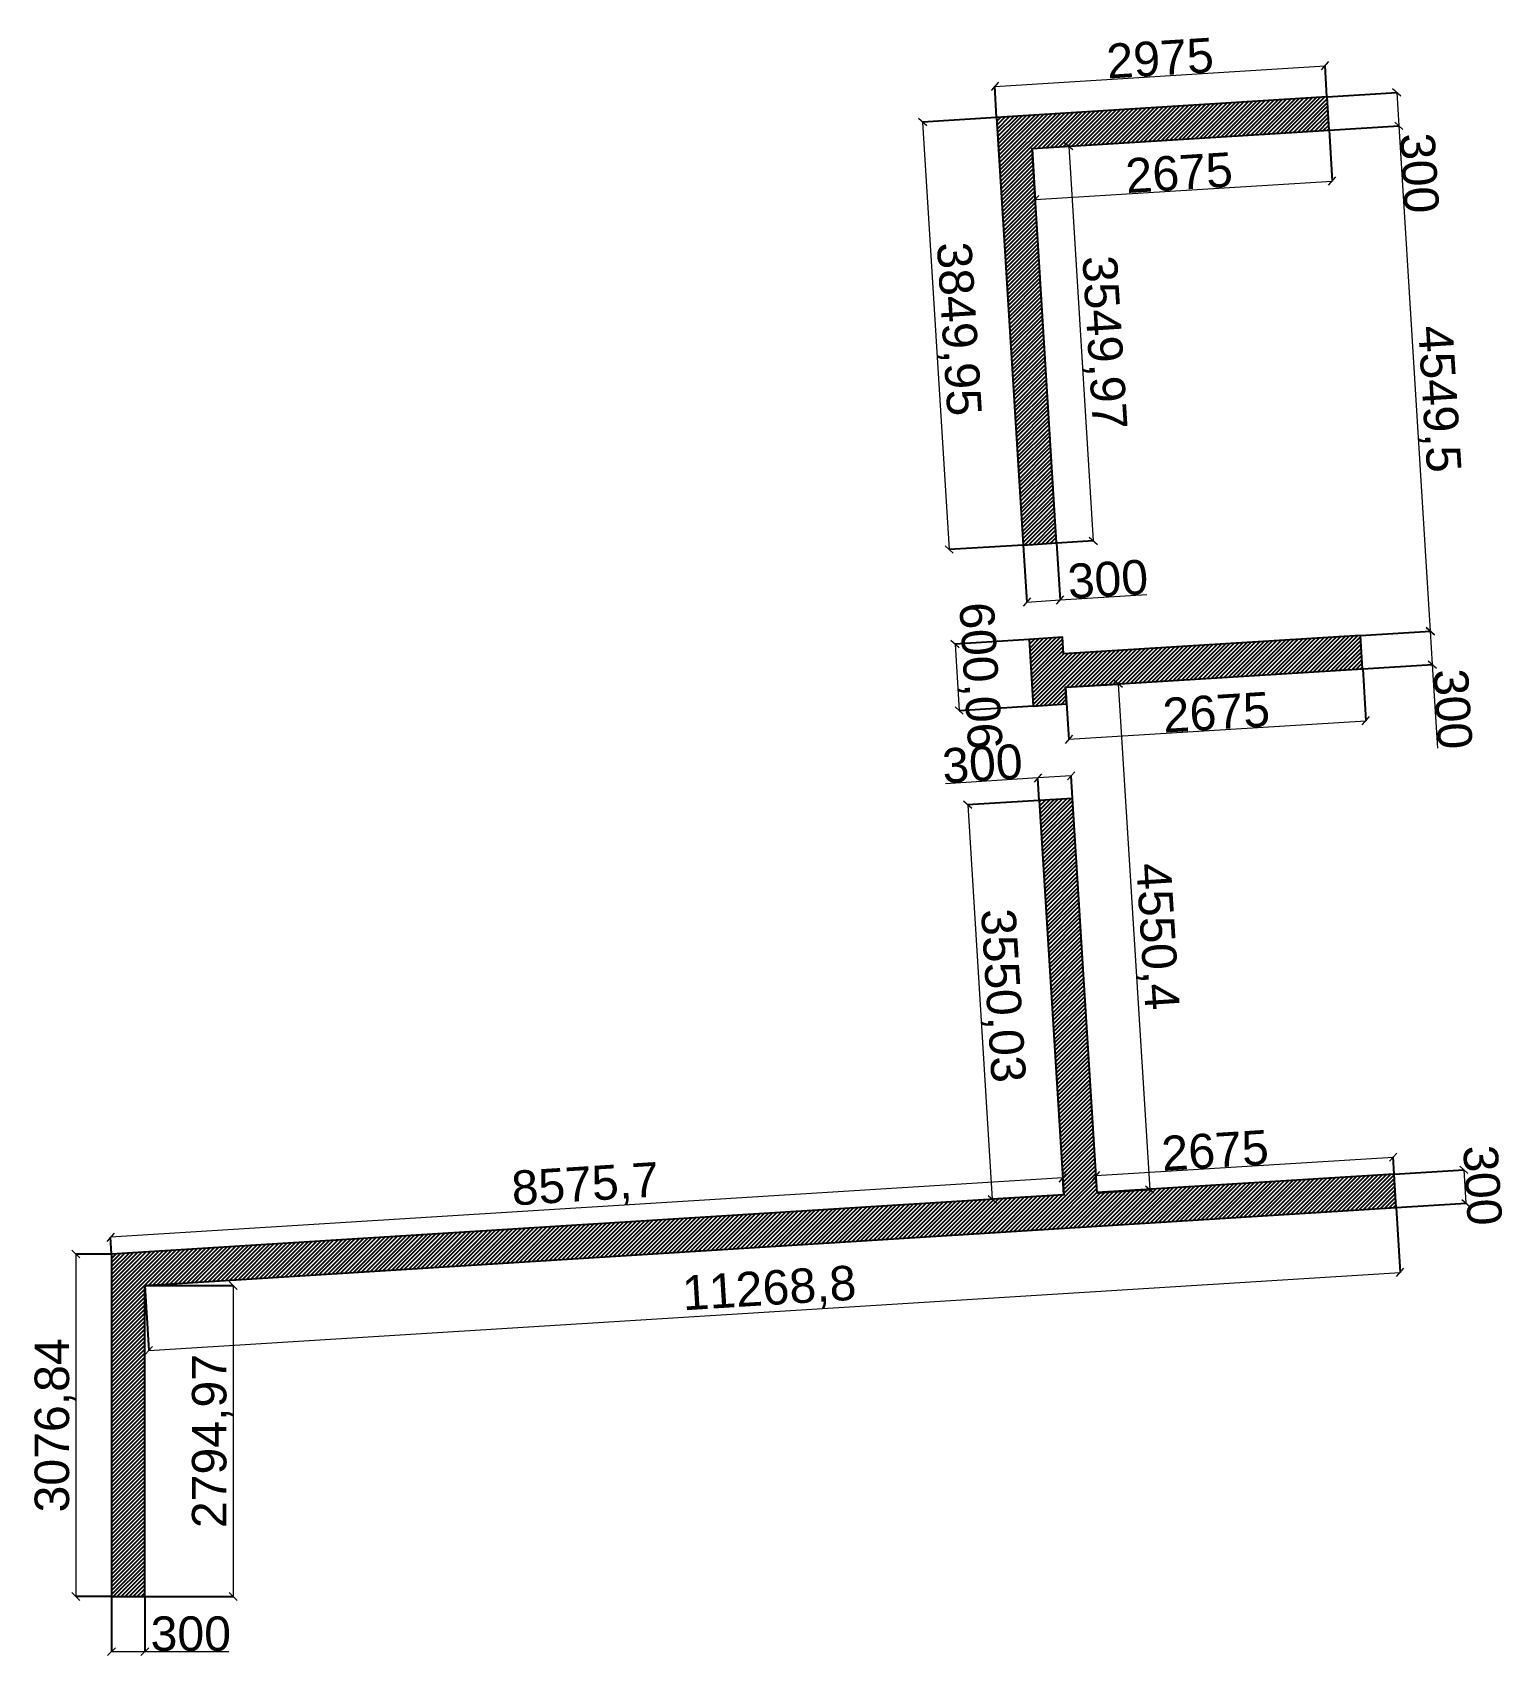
# Model space of a CAD drawing. Header units: millimetres. Extents: x -15337 to -2079, y 728 to 15322.
import ezdxf

# ---------------------------------------------------------------- set-up
doc = ezdxf.new("R2010")
doc.units = ezdxf.units.MM
doc.layers.add('Sub-surface drain', color=30, linetype='Continuous')
doc.styles.get("Standard").update_dxf_attribs({"font": 'arial.ttf'})
doc.dimstyles.new('ISO-25', dxfattribs={"dimtxt": 2.5, "dimasz": 2.5, "dimexe": 1.25, "dimexo": 0.625, "dimtad": 1, "dimtxsty": 'Standard', "dimcen": 2.5, "dimadec": 0, "dimazin": 0, "dimtfac": 1, "dimtmove": 0, "dimatfit": 3, "dimfxl": 1, "dimarcsym": 0})

# ---------------------------------------------------------------- blocks, each defined once
blk = doc.blocks.new('_Oblique')
at = {"color": 0, "linetype": 'ByBlock', "lineweight": -2}
blk.add_line((-0.5, -0.5), (0.5, 0.5), dxfattribs=at)
blk = doc.blocks.new('*D203')
at = {"color": 0, "lineweight": -2, "transparency": 16777216}
for p, q in [((-6352, 14278), (-6022, 14299)), ((-6132, 10735), (-5801, 10756))]:
    blk.add_line(p, q, dxfattribs=at)
at = {"color": 0, "lineweight": 13, "transparency": 16777216}
blk.add_line((-6023, 14299), (-5802, 10755), dxfattribs=at)
at = {"color": 0, "lineweight": 13, "transparency": 16777216, "xscale": 70, "yscale": 70, "zscale": 70}
for p, rotation in [((-6023, 14299), 93.56437256897165), ((-5802, 10755), 273.5643725689716)]:
    blk.add_blockref('_Oblique', p, dxfattribs=dict(at, rotation=rotation))
at = {"color": 0, "transparency": 16777216, "insert": (-5726, 12534), "char_height": 310, "attachment_point": 5, "rotation": 273.5644}
blk.add_mtext('3549,97', dxfattribs=at)
blk = doc.blocks.new('*D204')
at = {"color": 0, "lineweight": 13, "transparency": 16777216}
blk.add_line((-6688, 14838), (-3719, 15023), dxfattribs=at)
at = {"color": 0, "lineweight": -2, "transparency": 16777216}
for p, q in [((-3702, 14745), (-3719, 15024)), ((-6671, 14559), (-6688, 14839))]:
    blk.add_line(p, q, dxfattribs=at)
at = {"color": 0, "lineweight": 13, "transparency": 16777216, "xscale": 70, "yscale": 70, "zscale": 70}
for p, rotation in [((-3719, 15023), 3.568372642751191), ((-6688, 14838), 183.5683726427512)]:
    blk.add_blockref('_Oblique', p, dxfattribs=dict(at, rotation=rotation))
at = {"color": 0, "transparency": 16777216, "insert": (-5202, 15090), "char_height": 310, "attachment_point": 5, "rotation": 3.5684}
blk.add_mtext('2975', dxfattribs=at)
blk = doc.blocks.new('*D205')
at = {"color": 0, "lineweight": -2, "transparency": 16777216}
for p, q in [((-3701, 14744), (-3074, 14783)), ((-3682, 14445), (-3055, 14484))]:
    blk.add_line(p, q, dxfattribs=at)
at = {"color": 0, "lineweight": 13, "transparency": 16777216}
for p, q in [((-3075, 14783), (-3056, 14484)), ((-3056, 14484), (-3008, 13707))]:
    blk.add_line(p, q, dxfattribs=at)
at = {"color": 0, "lineweight": 13, "transparency": 16777216, "xscale": 70, "yscale": 70, "zscale": 70}
for p, rotation in [((-3075, 14783), 93.56437256896477), ((-3056, 14484), 273.5643725689648)]:
    blk.add_blockref('_Oblique', p, dxfattribs=dict(at, rotation=rotation))
at = {"color": 0, "transparency": 16777216, "insert": (-2871, 14058), "char_height": 310, "attachment_point": 5, "rotation": 273.5644}
blk.add_mtext('300', dxfattribs=at)
blk = doc.blocks.new('*D206')
at = {"color": 0, "lineweight": -2, "transparency": 16777216}
for p, q in [((-6672, 14559), (-7338, 14517)), ((-6432, 10716), (-7099, 10675))]:
    blk.add_line(p, q, dxfattribs=at)
at = {"color": 0, "lineweight": 13, "transparency": 16777216}
blk.add_line((-7337, 14517), (-7098, 10675), dxfattribs=at)
at = {"color": 0, "lineweight": 13, "transparency": 16777216, "xscale": 70, "yscale": 70, "zscale": 70}
for p, rotation in [((-7337, 14517), 93.56437256897058), ((-7098, 10675), 273.5643725689706)]:
    blk.add_blockref('_Oblique', p, dxfattribs=dict(at, rotation=rotation))
at = {"color": 0, "transparency": 16777216, "insert": (-7034, 12656), "char_height": 310, "attachment_point": 5, "rotation": 273.5644}
blk.add_mtext('3849,95', dxfattribs=at)
blk = doc.blocks.new('*D207')
at = {"color": 0, "lineweight": -2, "transparency": 16777216}
for p, q in [((-6432, 10716), (-6400, 10203)), ((-6132, 10734), (-6100, 10221))]:
    blk.add_line(p, q, dxfattribs=at)
at = {"color": 0, "lineweight": 13, "transparency": 16777216}
for p, q in [((-6400, 10204), (-6100, 10223)), ((-6100, 10223), (-5320, 10271))]:
    blk.add_line(p, q, dxfattribs=at)
at = {"color": 0, "lineweight": 13, "transparency": 16777216, "xscale": 70, "yscale": 70, "zscale": 70}
for p, rotation in [((-6400, 10204), 183.5643725689718), ((-6100, 10223), 3.564372568971773)]:
    blk.add_blockref('_Oblique', p, dxfattribs=dict(at, rotation=rotation))
at = {"color": 0, "transparency": 16777216, "insert": (-5671, 10409), "char_height": 310, "attachment_point": 5, "rotation": 3.5644}
blk.add_mtext('300', dxfattribs=at)
blk = doc.blocks.new('*D208')
at = {"color": 0, "lineweight": -2, "transparency": 16777216}
for p, q in [((-3682, 14445), (-3055, 14484)), ((-3400, 9904), (-2772, 9943))]:
    blk.add_line(p, q, dxfattribs=at)
at = {"color": 0, "lineweight": 13, "transparency": 16777216}
blk.add_line((-3056, 14484), (-2774, 9943), dxfattribs=at)
at = {"color": 0, "lineweight": 13, "transparency": 16777216, "xscale": 70, "yscale": 70, "zscale": 70}
for p, rotation in [((-3056, 14484), 93.56437256897092), ((-2774, 9943), 273.564372568971)]:
    blk.add_blockref('_Oblique', p, dxfattribs=dict(at, rotation=rotation))
at = {"color": 0, "transparency": 16777216, "insert": (-2716, 12027), "char_height": 310, "attachment_point": 5, "rotation": 273.5644}
blk.add_mtext('4549,5', dxfattribs=at)
blk = doc.blocks.new('*D209')
at = {"color": 0, "lineweight": -2, "transparency": 16777216}
for p, q in [((-3400, 9904), (-2772, 9943)), ((-3381, 9604), (-2754, 9643))]:
    blk.add_line(p, q, dxfattribs=at)
at = {"color": 0, "lineweight": 13, "transparency": 16777216}
for p, q in [((-2774, 9943), (-2755, 9643)), ((-2755, 9643), (-2708, 8890))]:
    blk.add_line(p, q, dxfattribs=at)
at = {"color": 0, "lineweight": 13, "transparency": 16777216, "xscale": 70, "yscale": 70, "zscale": 70}
for p, rotation in [((-2774, 9943), 93.56437256896771), ((-2755, 9643), 273.5643725689677)]:
    blk.add_blockref('_Oblique', p, dxfattribs=dict(at, rotation=rotation))
at = {"color": 0, "transparency": 16777216, "insert": (-2571, 9242), "char_height": 310, "attachment_point": 5, "rotation": 273.5644}
blk.add_mtext('300', dxfattribs=at)
blk = doc.blocks.new('*D210')
at = {"color": 0, "lineweight": -2, "transparency": 16777216}
for p, q in [((-3381, 9604), (-3352, 9135)), ((-6051, 9437), (-6022, 8969))]:
    blk.add_line(p, q, dxfattribs=at)
at = {"color": 0, "lineweight": 13, "transparency": 16777216}
blk.add_line((-6022, 8970), (-3352, 9137), dxfattribs=at)
at = {"color": 0, "lineweight": 13, "transparency": 16777216, "xscale": 70, "yscale": 70, "zscale": 70}
for p, rotation in [((-3352, 9137), 3.568371908422958), ((-6022, 8970), 183.568371908423)]:
    blk.add_blockref('_Oblique', p, dxfattribs=dict(at, rotation=rotation))
at = {"color": 0, "transparency": 16777216, "insert": (-4697, 9212), "char_height": 310, "attachment_point": 5, "rotation": 3.5684}
blk.add_mtext('2675', dxfattribs=at)
blk = doc.blocks.new('*D211')
at = {"color": 0, "lineweight": -2, "transparency": 16777216}
for p, q in [((-6379, 9868), (-7046, 9826)), ((-6342, 9269), (-7009, 9227))]:
    blk.add_line(p, q, dxfattribs=at)
at = {"color": 0, "lineweight": 13, "transparency": 16777216}
blk.add_line((-7045, 9826), (-7008, 9228), dxfattribs=at)
at = {"color": 0, "lineweight": 13, "transparency": 16777216, "xscale": 70, "yscale": 70, "zscale": 70}
for p, rotation in [((-7045, 9826), 93.56437256897013), ((-7008, 9228), 273.5643725689702)]:
    blk.add_blockref('_Oblique', p, dxfattribs=dict(at, rotation=rotation))
at = {"color": 0, "transparency": 16777216, "insert": (-6840, 9539), "char_height": 310, "attachment_point": 5, "rotation": 273.5644}
blk.add_mtext('600,06', dxfattribs=at)
blk = doc.blocks.new('*D212')
at = {"color": 0, "lineweight": -2, "transparency": 16777216}
for p, q in [((-6051, 9438), (-5576, 9467)), ((-5768, 4896), (-5293, 4926))]:
    blk.add_line(p, q, dxfattribs=at)
at = {"color": 0, "lineweight": 13, "transparency": 16777216}
blk.add_line((-5578, 9467), (-5295, 4926), dxfattribs=at)
at = {"color": 0, "lineweight": 13, "transparency": 16777216, "xscale": 70, "yscale": 70, "zscale": 70}
for p, rotation in [((-5578, 9467), 93.56439536230398), ((-5295, 4926), 273.564395362304)]:
    blk.add_blockref('_Oblique', p, dxfattribs=dict(at, rotation=rotation))
at = {"color": 0, "transparency": 16777216, "insert": (-5249, 7197), "char_height": 310, "attachment_point": 5, "rotation": 273.5644}
blk.add_mtext('4550,4', dxfattribs=at)
blk = doc.blocks.new('*D213')
at = {"color": 0, "lineweight": 13, "transparency": 16777216}
for p, q in [((-6301, 8623), (-7131, 8571)), ((-6002, 8642), (-6301, 8623))]:
    blk.add_line(p, q, dxfattribs=at)
at = {"color": 0, "lineweight": -2, "transparency": 16777216}
for p, q in [((-6289, 8421), (-6301, 8624)), ((-5989, 8440), (-6002, 8643))]:
    blk.add_line(p, q, dxfattribs=at)
at = {"color": 0, "lineweight": 13, "transparency": 16777216, "xscale": 70, "yscale": 70, "zscale": 70}
for p, rotation in [((-6301, 8623), 183.5644017855003), ((-6002, 8642), 3.564401785500284)]:
    blk.add_blockref('_Oblique', p, dxfattribs=dict(at, rotation=rotation))
at = {"color": 0, "transparency": 16777216, "insert": (-6799, 8751), "char_height": 310, "attachment_point": 5, "rotation": 3.5644}
blk.add_mtext('300', dxfattribs=at)
blk = doc.blocks.new('*D214')
at = {"color": 0, "lineweight": 13, "transparency": 16777216}
blk.add_line((-6077, 5029), (-14636, 4495), dxfattribs=at)
at = {"color": 0, "lineweight": -2, "transparency": 16777216}
for p, q in [((-6068, 4878), (-6077, 5030)), ((-14627, 4344), (-14636, 4496))]:
    blk.add_line(p, q, dxfattribs=at)
at = {"color": 0, "lineweight": 13, "transparency": 16777216, "xscale": 70, "yscale": 70, "zscale": 70}
for p, rotation in [((-6077, 5029), 3.569279269732659), ((-14636, 4495), 183.5692792697326)]:
    blk.add_blockref('_Oblique', p, dxfattribs=dict(at, rotation=rotation))
at = {"color": 0, "transparency": 16777216, "insert": (-10368, 4948), "char_height": 310, "attachment_point": 5, "rotation": 3.5693}
blk.add_mtext('8575,7', dxfattribs=at)
blk = doc.blocks.new('*D215')
at = {"color": 0, "lineweight": -2, "transparency": 16777216}
for p, q in [((-14326, 4062), (-13532, 4062)), ((-14326, 1267), (-13532, 1267))]:
    blk.add_line(p, q, dxfattribs=at)
at = {"color": 0, "lineweight": 13, "transparency": 16777216}
blk.add_line((-13533, 4062), (-13533, 1267), dxfattribs=at)
at = {"color": 0, "lineweight": 13, "transparency": 16777216, "xscale": 70, "yscale": 70, "zscale": 70}
for p, rotation in [((-13533, 4062), 90), ((-13533, 1267), 270)]:
    blk.add_blockref('_Oblique', p, dxfattribs=dict(at, rotation=rotation))
at = {"color": 0, "transparency": 16777216, "insert": (-13720, 2664), "char_height": 310, "attachment_point": 5, "rotation": 90}
blk.add_mtext('2794,97', dxfattribs=at)
blk = doc.blocks.new('*D216')
at = {"color": 0, "lineweight": -2, "transparency": 16777216}
for p, q in [((-14627, 1266), (-14627, 771)), ((-14327, 1266), (-14327, 771))]:
    blk.add_line(p, q, dxfattribs=at)
at = {"color": 0, "lineweight": 13, "transparency": 16777216}
for p, q in [((-14627, 772), (-14327, 772)), ((-14327, 772), (-13572, 772))]:
    blk.add_line(p, q, dxfattribs=at)
at = {"color": 0, "lineweight": 13, "transparency": 16777216, "xscale": 70, "yscale": 70, "zscale": 70, "rotation": 180}
blk.add_blockref('_Oblique', (-14627, 772), dxfattribs=at)
at = {"color": 0, "lineweight": 13, "transparency": 16777216, "xscale": 70, "yscale": 70, "zscale": 70}
blk.add_blockref('_Oblique', (-14327, 772), dxfattribs=at)
at = {"color": 0, "transparency": 16777216, "insert": (-13914, 931), "char_height": 310, "attachment_point": 5}
blk.add_mtext('300', dxfattribs=at)
blk = doc.blocks.new('*D217')
at = {"color": 0, "lineweight": -2, "transparency": 16777216}
for p, q in [((-14628, 4344), (-14948, 4344)), ((-14628, 1267), (-14948, 1267))]:
    blk.add_line(p, q, dxfattribs=at)
at = {"color": 0, "lineweight": 13, "transparency": 16777216}
blk.add_line((-14947, 4344), (-14947, 1267), dxfattribs=at)
at = {"color": 0, "lineweight": 13, "transparency": 16777216, "xscale": 70, "yscale": 70, "zscale": 70}
for p, rotation in [((-14947, 4344), 90), ((-14947, 1267), 270)]:
    blk.add_blockref('_Oblique', p, dxfattribs=dict(at, rotation=rotation))
at = {"color": 0, "transparency": 16777216, "insert": (-15134, 2805), "char_height": 310, "attachment_point": 5, "rotation": 90}
blk.add_mtext('3076,84', dxfattribs=at)
blk = doc.blocks.new('*D218')
at = {"color": 0, "lineweight": 13, "transparency": 16777216}
blk.add_line((-5778, 5049), (-3108, 5215), dxfattribs=at)
at = {"color": 0, "lineweight": -2, "transparency": 16777216}
for p, q in [((-3099, 5063), (-3108, 5217)), ((-5768, 4897), (-5778, 5050))]:
    blk.add_line(p, q, dxfattribs=at)
at = {"color": 0, "lineweight": 13, "transparency": 16777216, "xscale": 70, "yscale": 70, "zscale": 70}
for p, rotation in [((-3108, 5215), 3.56927926973262), ((-5778, 5049), 183.5692792697326)]:
    blk.add_blockref('_Oblique', p, dxfattribs=dict(at, rotation=rotation))
at = {"color": 0, "transparency": 16777216, "insert": (-4708, 5275), "char_height": 310, "attachment_point": 5, "rotation": 3.5693}
blk.add_mtext('2675', dxfattribs=at)
blk = doc.blocks.new('*D219')
at = {"color": 0, "lineweight": -2, "transparency": 16777216}
for p, q in [((-3098, 5063), (-2471, 5102)), ((-3079, 4763), (-2452, 4802))]:
    blk.add_line(p, q, dxfattribs=at)
at = {"color": 0, "lineweight": 13, "transparency": 16777216}
blk.add_line((-2472, 5102), (-2453, 4802), dxfattribs=at)
at = {"color": 0, "lineweight": 13, "transparency": 16777216, "xscale": 70, "yscale": 70, "zscale": 70}
for p, rotation in [((-2472, 5102), 93.56396367724763), ((-2453, 4802), 273.5639636772477)]:
    blk.add_blockref('_Oblique', p, dxfattribs=dict(at, rotation=rotation))
at = {"color": 0, "transparency": 16777216, "insert": (-2304, 4962), "char_height": 310, "attachment_point": 5, "rotation": 273.564}
blk.add_mtext('300', dxfattribs=at)
blk = doc.blocks.new('*D220')
at = {"color": 0, "lineweight": -2, "transparency": 16777216}
for p, q in [((-6289, 8421), (-6932, 8381)), ((-6068, 4878), (-6712, 4837))]:
    blk.add_line(p, q, dxfattribs=at)
at = {"color": 0, "lineweight": 13, "transparency": 16777216}
blk.add_line((-6931, 8381), (-6710, 4838), dxfattribs=at)
at = {"color": 0, "lineweight": 13, "transparency": 16777216, "xscale": 70, "yscale": 70, "zscale": 70}
for p, rotation in [((-6931, 8381), 93.56437256896866), ((-6710, 4838), 273.5643725689686)]:
    blk.add_blockref('_Oblique', p, dxfattribs=dict(at, rotation=rotation))
at = {"color": 0, "transparency": 16777216, "insert": (-6637, 6665), "char_height": 310, "attachment_point": 5, "rotation": 273.5644}
blk.add_mtext('3550,03', dxfattribs=at)
blk = doc.blocks.new('*D221')
at = {"color": 0, "lineweight": -2, "transparency": 16777216}
for p, q in [((-3080, 4763), (-3043, 4178)), ((-14327, 4061), (-14290, 3477))]:
    blk.add_line(p, q, dxfattribs=at)
at = {"color": 0, "lineweight": 13, "transparency": 16777216}
blk.add_line((-14291, 3478), (-3044, 4180), dxfattribs=at)
at = {"color": 0, "lineweight": 13, "transparency": 16777216, "xscale": 70, "yscale": 70, "zscale": 70}
for p, rotation in [((-3044, 4180), 3.56927928286144), ((-14291, 3478), 183.5692792828614)]:
    blk.add_blockref('_Oblique', p, dxfattribs=dict(at, rotation=rotation))
at = {"color": 0, "transparency": 16777216, "insert": (-8714, 4013), "char_height": 310, "attachment_point": 5, "rotation": 3.5693}
blk.add_mtext('11268,8', dxfattribs=at)
blk = doc.blocks.new('*D222')
at = {"color": 0, "lineweight": -2, "transparency": 16777216}
for p, q in [((-3683, 14444), (-3654, 13986)), ((-6353, 14277), (-6324, 13819))]:
    blk.add_line(p, q, dxfattribs=at)
at = {"color": 0, "lineweight": 13, "transparency": 16777216}
blk.add_line((-6324, 13821), (-3655, 13987), dxfattribs=at)
at = {"color": 0, "lineweight": 13, "transparency": 16777216, "xscale": 70, "yscale": 70, "zscale": 70}
for p, rotation in [((-3655, 13987), 3.568372642751115), ((-6324, 13821), 183.5683726427511)]:
    blk.add_blockref('_Oblique', p, dxfattribs=dict(at, rotation=rotation))
at = {"color": 0, "transparency": 16777216, "insert": (-5031, 14061), "char_height": 310, "attachment_point": 5, "rotation": 3.5684}
blk.add_mtext('2675', dxfattribs=at)

msp = doc.modelspace()

# ---------------------------------------------------------------- hatches: boundary and pattern name
at = {"layer": 'Sub-surface drain'}
h = msp.add_hatch(dxfattribs=at)
h.set_pattern_fill('ANSI31', color=256, scale=8)
h.paths.add_polyline_path([(-6352.84, 14277.989), (-3683.026, 14444.48), (-3701.677, 14743.9), (-6670.909, 14558.737), (-6431.558, 10716.236), (-6132.138, 10734.887)])
h = msp.add_hatch(dxfattribs=at)
h.set_pattern_fill('ANSI31', color=256, scale=8)
h.paths.add_polyline_path([(-3381.533, 9604.358), (-3400.184, 9903.777), (-6069.998, 9737.287), (-6079.298, 9886.589), (-6378.717, 9867.938), (-6341.412, 9269.037), (-6041.992, 9287.688), (-6051.347, 9437.867)])
h = msp.add_hatch(dxfattribs=at)
h.set_pattern_fill('ANSI31', color=256, scale=8)
h.paths.add_polyline_path([(-5768.447, 4896.273), (-5989.152, 8439.406), (-6288.57, 8420.756), (-6067.865, 4877.597), (-14626.932, 4343.713), (-14626.932, 1266.871), (-14326.932, 1266.871), (-14326.932, 4061.843), (-3079.989, 4763.387), (-3098.638, 5062.807)])

# ---------------------------------------------------------------- linework, layer by layer
for points in [[(-3701.677, 14743.9), (-6670.909, 14558.737), (-6431.558, 10716.236), (-6132.138, 10734.887), (-6352.84, 14277.989), (-3683.026, 14444.48), (-3701.677, 14743.9)], [(-3400.184, 9903.777), (-6069.998, 9737.287), (-6079.298, 9886.589), (-6378.717, 9867.938), (-6341.412, 9269.037), (-6041.992, 9287.688), (-6051.347, 9437.867), (-3381.533, 9604.358), (-3400.184, 9903.777)], [(-3079.989, 4763.387), (-3098.638, 5062.807), (-5768.447, 4896.273), (-5989.152, 8439.406), (-6288.57, 8420.756), (-6067.865, 4877.597), (-14626.932, 4343.713), (-14626.932, 1266.871), (-14326.932, 1266.871), (-14326.932, 4061.843), (-3079.989, 4763.387)]]:
    msp.add_lwpolyline(points, dxfattribs=at)

# ---------------------------------------------------------------- dimensions: what is measured, and where the dimension line sits
for base, p1, p2, angle, picture, middle in [((-3719.08, 15022.97), (-6670.909, 14558.737), (-3701.677, 14743.9), 3.5683726, '*D204', (-5191.753, 14931.133)), ((-3056.431, 14483.511), (-3701.677, 14743.9), (-3683.026, 14444.48), 273.5643726, '*D205', (-3029.341, 14048.605)), ((-7097.895, 10674.729), (-6670.909, 14558.737), (-6431.558, 10716.236), 273.5643726, '*D206', (-7220.564, 12644.028)), ((-2773.619, 9942.806), (-3683.026, 14444.48), (-3400.184, 9903.777), 273.5643726, '*D208', (-2902.727, 12015.481)), ((-3654.512, 13987.23), (-6352.84, 14277.989), (-3683.026, 14444.48), 3.5683726, '*D222', (-5021.407, 13901.99)), ((-5802.453, 10755.423), (-6352.84, 14277.989), (-6132.138, 10734.887), 273.5643726, '*D203', (-5912.518, 12522.38)), ((-6100.226, 10222.571), (-6431.558, 10716.236), (-6132.138, 10734.887), 3.5643726, '*D207', (-5661.514, 10249.898)), ((-7007.749, 9227.531), (-6378.717, 9867.938), (-6341.412, 9269.037), 273.5643726, '*D211', (-7026.402, 9526.981)), ((-3352.359, 9136.541), (-6051.347, 9437.867), (-3381.533, 9604.358), 3.5683719, '*D210', (-4687.245, 9053.297)), ((-5294.66, 4925.786), (-6051.347, 9437.867), (-5768.447, 4896.274), 273.5643954, '*D212', (-5435.39, 7185.025)), ((-6001.759, 8641.793), (-6288.57, 8420.756), (-5989.152, 8439.407), 3.5644018, '*D213', (-6788.862, 8592.764)), ((-6710.415, 4837.572), (-6288.57, 8420.756), (-6067.865, 4877.597), 273.5643726, '*D220', (-6823.496, 6652.95)), ((-3108.147, 5215.253), (-5768.447, 4896.273), (-3098.638, 5062.807), 3.5692793, '*D218', (-4697.728, 5116.101)), ((-2453.457, 4802.409), (-3098.638, 5062.807), (-3079.989, 4763.387), 273.5639637, '*D219', (-2462.781, 4952.119)), ((-3043.576, 4179.625), (-14326.932, 4061.843), (-3079.989, 4763.387), 3.5692793, '*D221', (-8702.08, 3826.668)), ((-14946.591, 1266.871), (-14626.932, 4343.713), (-14626.932, 1266.871), 270, '*D217', (-14946.591, 2805.292)), ((-13533.485, 1266.871), (-14326.932, 4061.843), (-14326.932, 1266.871), 270, '*D215', (-13533.485, 2664.357)), ((-14326.932, 772.15), (-14626.932, 1266.871), (-14326.932, 1266.871), 0, '*D216', (-13914.482, 772.15))]:
    dim = msp.add_linear_dim(base=base, p1=p1, p2=p2, angle=angle, dimstyle='ISO-25', override={"dimtxt": 310, "dimasz": 70, "dimblk1": 'Oblique', "dimblk2": 'Oblique', "dimsah": 1, "dimlwd": 13})
    dim.commit()
    dim.dimension.update_dxf_attribs({"geometry": picture, "text_midpoint": middle, "dimtype": 161})
for p1, p2, distance, picture, middle in [((-3400.184, 9903.777), (-3381.533, 9604.358), 627.779, '*D209', (-2570.626, 9241.62)), ((-6067.865, 4877.597), (-14626.932, 4343.713), -151.493, '*D214', (-10368.466, 4948.413))]:
    dim = msp.add_aligned_dim(p1=p1, p2=p2, distance=distance, dimstyle='ISO-25', override={"dimtxt": 310, "dimasz": 70, "dimblk1": 'Oblique', "dimblk2": 'Oblique', "dimsah": 1, "dimlwd": 13})
    dim.commit()
    dim.dimension.update_dxf_attribs({"geometry": picture, "text_midpoint": middle})

doc.saveas('drawing.dxf')
